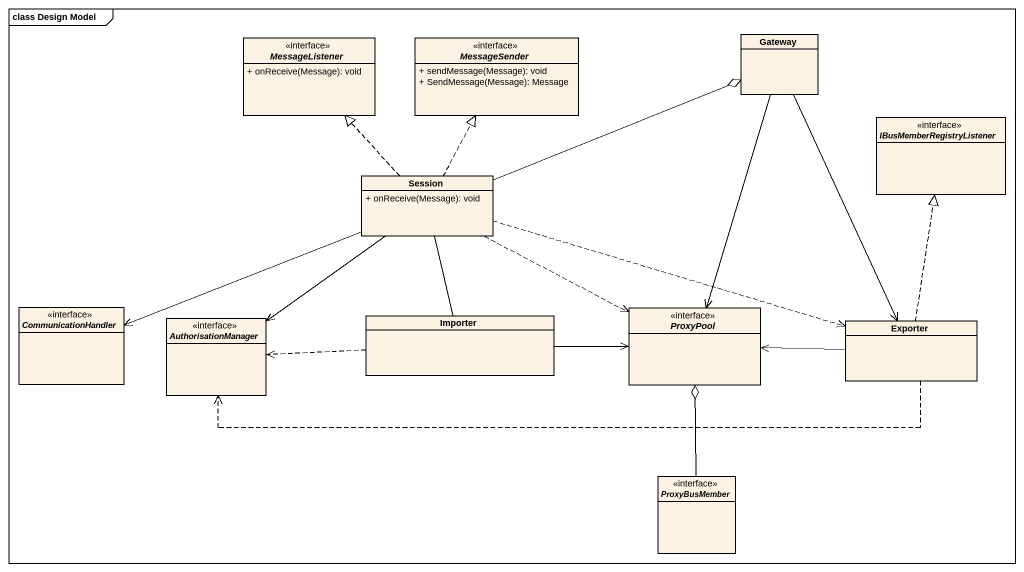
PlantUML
@startuml
mainframe class Design Model
hide circle
hide empty members
skinparam classAttributeIconSize 0
interface MessageListener <<interface>> {
  + onReceive(Message): void
}
interface MessageSender <<interface>> {
  + sendMessage(Message): void
  + SendMessage(Message): Message
}
class Gateway
interface IBusMemberRegistryListener <<interface>>
class Session {
  + onReceive(Message): void
}
interface CommunicationHandler <<interface>>
interface AuthorisationManager <<interface>>
class Importer
interface ProxyPool <<interface>>
class Exporter
interface ProxyBusMember <<interface>>
Gateway --> ProxyPool
Gateway --> Exporter
Session .up.|> MessageListener
Session .up.|> MessageSender
Session -right-o Gateway
Session -left-> CommunicationHandler
Session --> AuthorisationManager
Session -- Importer
Session .right.> ProxyPool
Session .right.> Exporter
Importer .left.> AuthorisationManager
Importer -right-> ProxyPool
Exporter .up.|> IBusMemberRegistryListener
Exporter .left.> AuthorisationManager
Exporter -left-> ProxyPool
ProxyBusMember -up-o ProxyPool
@enduml
